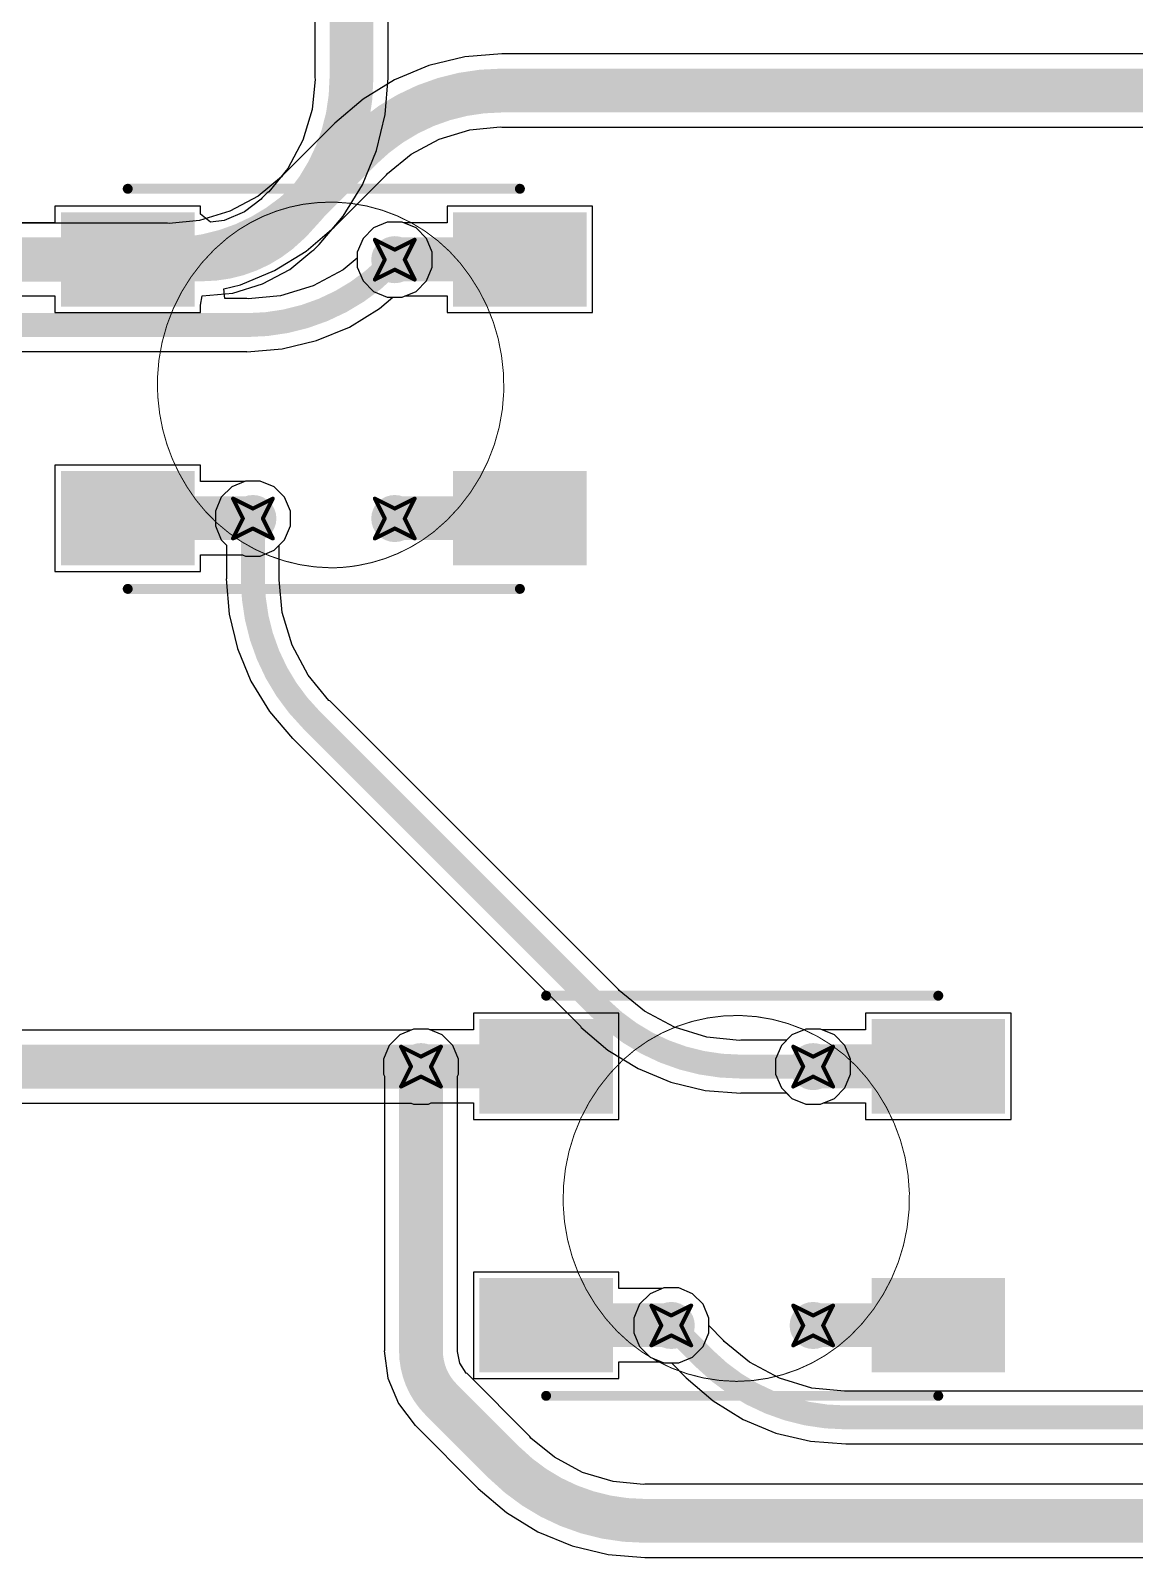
# Model space of a CAD drawing. Header units: inches. Extents: x -11 to 1110, y -7 to 455.
# Drawn here: x 456.23 to 470.31, y 216.5 to 235.97 of the extents above; entities that cross this region are included whole.
import ezdxf

# ---------------------------------------------------------------- set-up
doc = ezdxf.new("R2010")
doc.units = ezdxf.units.IN
for name, color, linetype in [('Bottom Layer', 5, 'Continuous'), ('Drill Drawing', 1, 'Continuous'), ('Mechanical 7', 56, 'Continuous'), ('Top Layer', 1, 'Continuous'), ('Top Overlay', 2, 'Continuous'), ('Top Paste', 8, 'Continuous'), ('Top Solder', 216, 'Continuous'), ('Via Holes', 16, 'Continuous')]:
    doc.layers.add(name, color=color, linetype=linetype)

msp = doc.modelspace()

# ---------------------------------------------------------------- hatches: boundary and pattern name
at = {"layer": 'Bottom Layer'}
h = msp.add_hatch(color=5, dxfattribs=at)
edge = h.paths.add_edge_path()
edge.add_arc((460.876, 233.047), 0.3, 0, 360)
h = msp.add_hatch(color=5, dxfattribs=at)
edge = h.paths.add_edge_path()
edge.add_arc((459.067, 229.747), 0.3, 0, 360)
h = msp.add_hatch(color=5, dxfattribs=at)
edge = h.paths.add_edge_path()
edge.add_arc((460.876, 229.747), 0.3, 0, 360)
h = msp.add_hatch(color=5, dxfattribs=at)
edge = h.paths.add_edge_path()
edge.add_arc((461.21, 222.76), 0.3, 0, 360)
h = msp.add_hatch(color=5, dxfattribs=at)
edge = h.paths.add_edge_path()
edge.add_arc((466.21, 222.76), 0.3, 0, 360)
h = msp.add_hatch(color=5, dxfattribs=at)
edge = h.paths.add_edge_path()
edge.add_arc((464.401, 219.46), 0.3, 0, 360)
h = msp.add_hatch(color=5, dxfattribs=at)
edge = h.paths.add_edge_path()
edge.add_arc((466.21, 219.46), 0.3, 0, 360)
at = {"layer": 'Top Layer'}
for points in [[(456.722, 233.551), (458.222, 233.551), (458.222, 232.551), (456.722, 232.551)], [(463.222, 232.551), (461.722, 232.551), (461.722, 233.551), (463.222, 233.551)], [(456.722, 230.251), (458.222, 230.251), (458.222, 229.251), (456.722, 229.251)], [(461.722, 230.251), (463.222, 230.251), (463.222, 229.251), (461.722, 229.251)], [(462.056, 223.264), (463.556, 223.264), (463.556, 222.264), (462.056, 222.264)], [(468.556, 222.264), (467.056, 222.264), (467.056, 223.264), (468.556, 223.264)], [(462.056, 219.964), (463.556, 219.964), (463.556, 218.964), (462.056, 218.964)], [(467.056, 219.964), (468.556, 219.964), (468.556, 218.964), (467.056, 218.964)]]:
    msp.add_hatch(color=1, dxfattribs=at).paths.add_polyline_path(points)
h = msp.add_hatch(color=1, dxfattribs=at)
edge = h.paths.add_edge_path()
edge.add_arc((460.876, 233.047), 0.3, 0, 360)
h = msp.add_hatch(color=1, dxfattribs=at)
edge = h.paths.add_edge_path()
edge.add_arc((459.067, 229.747), 0.3, 0, 360)
h = msp.add_hatch(color=1, dxfattribs=at)
edge = h.paths.add_edge_path()
edge.add_arc((460.876, 229.747), 0.3, 0, 360)
h = msp.add_hatch(color=1, dxfattribs=at)
edge = h.paths.add_edge_path()
edge.add_arc((461.21, 222.76), 0.3, 0, 360)
h = msp.add_hatch(color=1, dxfattribs=at)
edge = h.paths.add_edge_path()
edge.add_arc((466.21, 222.76), 0.3, 0, 360)
h = msp.add_hatch(color=1, dxfattribs=at)
edge = h.paths.add_edge_path()
edge.add_arc((464.401, 219.46), 0.3, 0, 360)
h = msp.add_hatch(color=1, dxfattribs=at)
edge = h.paths.add_edge_path()
edge.add_arc((466.21, 219.46), 0.3, 0, 360)
at = {"layer": 'Top Paste'}
for points in [[(456.722, 233.551), (458.222, 233.551), (458.222, 232.551), (456.722, 232.551)], [(463.222, 232.551), (461.722, 232.551), (461.722, 233.551), (463.222, 233.551)], [(456.722, 230.251), (458.222, 230.251), (458.222, 229.251), (456.722, 229.251)], [(461.722, 230.251), (463.222, 230.251), (463.222, 229.251), (461.722, 229.251)], [(462.056, 223.264), (463.556, 223.264), (463.556, 222.264), (462.056, 222.264)], [(468.556, 222.264), (467.056, 222.264), (467.056, 223.264), (468.556, 223.264)], [(462.056, 219.964), (463.556, 219.964), (463.556, 218.964), (462.056, 218.964)], [(467.056, 219.964), (468.556, 219.964), (468.556, 218.964), (467.056, 218.964)]]:
    msp.add_hatch(color=8, dxfattribs=at).paths.add_polyline_path(points)
at = {"layer": 'Top Solder'}
for points in [[(456.62, 233.652), (458.323, 233.652), (458.323, 232.449), (456.62, 232.449)], [(463.323, 232.449), (461.62, 232.449), (461.62, 233.652), (463.323, 233.652)], [(456.62, 230.352), (458.323, 230.352), (458.323, 229.149), (456.62, 229.149)], [(461.62, 230.352), (463.323, 230.352), (463.323, 229.149), (461.62, 229.149)], [(461.954, 223.365), (463.657, 223.365), (463.657, 222.162), (461.954, 222.162)], [(468.657, 222.162), (466.954, 222.162), (466.954, 223.365), (468.657, 223.365)], [(461.954, 220.065), (463.657, 220.065), (463.657, 218.862), (461.954, 218.862)], [(466.954, 220.065), (468.657, 220.065), (468.657, 218.862), (466.954, 218.862)]]:
    msp.add_hatch(color=216, dxfattribs=at).paths.add_polyline_path(points)
at = {"layer": 'Via Holes'}
h = msp.add_hatch(color=7, dxfattribs=at)
edge = h.paths.add_edge_path()
edge.add_arc((460.876, 233.047), 0.15, 0, 360)
h = msp.add_hatch(color=7, dxfattribs=at)
edge = h.paths.add_edge_path()
edge.add_arc((459.067, 229.747), 0.15, 0, 360)
h = msp.add_hatch(color=7, dxfattribs=at)
edge = h.paths.add_edge_path()
edge.add_arc((460.876, 229.747), 0.15, 0, 360)
h = msp.add_hatch(color=7, dxfattribs=at)
edge = h.paths.add_edge_path()
edge.add_arc((461.21, 222.76), 0.15, 0, 360)
h = msp.add_hatch(color=7, dxfattribs=at)
edge = h.paths.add_edge_path()
edge.add_arc((466.21, 222.76), 0.15, 0, 360)
h = msp.add_hatch(color=7, dxfattribs=at)
edge = h.paths.add_edge_path()
edge.add_arc((464.401, 219.46), 0.15, 0, 360)
h = msp.add_hatch(color=7, dxfattribs=at)
edge = h.paths.add_edge_path()
edge.add_arc((466.21, 219.46), 0.15, 0, 360)

# ---------------------------------------------------------------- linework, layer by layer
at = {"layer": 'Bottom Layer'}
for p, q in [((461.768, 235.632), (461.31, 235.522)), ((462.239, 235.669), (461.768, 235.632)), ((473.282, 235.669), (462.239, 235.669)), ((462.239, 235.669), (462.239, 235.669)), ((460.874, 235.341), (460.471, 235.095)), ((461.31, 235.522), (460.874, 235.341)), ((460.471, 235.095), (460.113, 234.789)), ((460.113, 234.788), (459.445, 234.121)), ((460.113, 234.789), (460.113, 234.788)), ((460.113, 234.788), (460.113, 234.788)), ((461.083, 234.392), (461.443, 234.584)), ((461.443, 234.584), (461.833, 234.703)), ((461.833, 234.703), (462.218, 234.741)), ((462.218, 234.741), (462.239, 234.737)), ((462.239, 234.737), (473.282, 234.737)), ((460.784, 234.147), (461.083, 234.392)), ((459.433, 234.103), (459.135, 233.858)), ((459.445, 234.121), (459.433, 234.103)), ((460.105, 233.462), (460.772, 234.129)), ((460.772, 234.129), (460.784, 234.147)), ((459.135, 233.858), (458.775, 233.665)), ((458.775, 233.665), (458.385, 233.547)), ((457.979, 233.513), (455.999, 233.513)), ((458, 233.509), (457.979, 233.513)), ((458.385, 233.547), (458, 233.509)), ((459.746, 233.155), (460.105, 233.461)), ((460.105, 233.461), (460.105, 233.462)), ((460.605, 233.452), (460.471, 233.318)), ((460.781, 233.525), (460.605, 233.452)), ((460.971, 233.525), (460.781, 233.525)), ((461.147, 233.452), (460.971, 233.525)), ((461.281, 233.318), (461.147, 233.452)), ((460.471, 233.318), (460.398, 233.142)), ((461.354, 233.142), (461.281, 233.318)), ((459.344, 232.908), (459.746, 233.155)), ((460.398, 233.067), (460.217, 232.918)), ((460.398, 233.142), (460.398, 233.067)), ((461.354, 232.952), (461.354, 233.142)), ((458.908, 232.728), (459.344, 232.908)), ((460.217, 232.918), (459.835, 232.714)), ((461.281, 232.777), (461.354, 232.952)), ((458.696, 232.677), (458.908, 232.728)), ((458.711, 232.55), (458.696, 232.677)), ((459.835, 232.714), (459.421, 232.588)), ((460.971, 232.569), (461.147, 232.642)), ((461.147, 232.642), (461.281, 232.777)), ((458.99, 232.55), (458.711, 232.55)), ((459.005, 232.547), (458.99, 232.55)), ((459.421, 232.588), (459.005, 232.547)), ((460.297, 232.188), (460.682, 232.424)), ((460.682, 232.424), (460.852, 232.569)), ((460.852, 232.569), (460.971, 232.569)), ((459.88, 232.015), (460.297, 232.188)), ((449.073, 231.877), (458.99, 231.877)), ((458.99, 231.874), (459.44, 231.91)), ((458.99, 231.877), (458.99, 231.874)), ((459.44, 231.91), (459.88, 232.015)), ((458.797, 230.152), (458.662, 230.018)), ((458.972, 230.225), (458.797, 230.152)), ((459.162, 230.225), (458.972, 230.225)), ((459.338, 230.152), (459.162, 230.225)), ((459.472, 230.018), (459.338, 230.152)), ((458.662, 230.018), (458.589, 229.842)), ((459.545, 229.842), (459.472, 230.018)), ((458.589, 229.842), (458.589, 229.652)), ((459.545, 229.652), (459.545, 229.842)), ((458.589, 229.652), (458.662, 229.477)), ((459.472, 229.477), (459.545, 229.652)), ((458.662, 229.477), (458.731, 229.408)), ((458.731, 229.408), (458.731, 228.979)), ((459.404, 229.408), (459.472, 229.477)), ((459.404, 228.979), (459.404, 229.408)), ((458.731, 228.979), (458.728, 228.979)), ((458.728, 228.979), (458.764, 228.528)), ((459.401, 228.964), (459.404, 228.979)), ((459.442, 228.548), (459.401, 228.964)), ((458.764, 228.528), (458.869, 228.089)), ((459.568, 228.134), (459.442, 228.548)), ((458.869, 228.089), (459.042, 227.672)), ((459.772, 227.752), (459.568, 228.134)), ((460.037, 227.429), (459.772, 227.752)), ((459.042, 227.672), (459.278, 227.286)), ((460.049, 227.421), (460.037, 227.429)), ((463.728, 223.742), (460.049, 227.421)), ((459.278, 227.286), (459.571, 226.943)), ((459.571, 226.943), (459.573, 226.945)), ((459.573, 226.945), (463.252, 223.266)), ((463.736, 223.73), (463.728, 223.742)), ((464.059, 223.465), (463.736, 223.73)), ((464.441, 223.261), (464.059, 223.465)), ((460.939, 223.165), (460.805, 223.031)), ((461.115, 223.238), (460.939, 223.165)), ((461.305, 223.238), (461.115, 223.238)), ((461.481, 223.165), (461.305, 223.238)), ((461.615, 223.031), (461.481, 223.165)), ((463.252, 223.266), (463.25, 223.264)), ((463.25, 223.264), (463.593, 222.971)), ((464.855, 223.135), (464.441, 223.261)), ((465.271, 223.094), (464.855, 223.135)), ((465.286, 223.097), (465.271, 223.094)), ((465.871, 223.097), (465.286, 223.097)), ((465.939, 223.165), (465.871, 223.097)), ((466.115, 223.238), (465.939, 223.165)), ((466.305, 223.238), (466.115, 223.238)), ((466.481, 223.165), (466.305, 223.238)), ((466.615, 223.031), (466.481, 223.165)), ((460.805, 223.031), (460.732, 222.855)), ((461.688, 222.855), (461.615, 223.031)), ((463.593, 222.971), (463.979, 222.735)), ((466.688, 222.855), (466.615, 223.031)), ((460.732, 222.855), (460.732, 222.665)), ((461.688, 222.665), (461.688, 222.855)), ((463.979, 222.735), (464.396, 222.562)), ((466.688, 222.665), (466.688, 222.855)), ((460.732, 222.665), (460.744, 222.637)), ((460.744, 222.637), (460.744, 219.137)), ((461.676, 222.637), (461.688, 222.665)), ((461.676, 219.137), (461.676, 222.637)), ((464.396, 222.562), (464.835, 222.457)), ((466.615, 222.49), (466.688, 222.665)), ((464.835, 222.457), (465.286, 222.421)), ((465.286, 222.421), (465.286, 222.424)), ((465.286, 222.424), (465.871, 222.424)), ((465.871, 222.424), (465.939, 222.355)), ((465.939, 222.355), (466.115, 222.282)), ((466.305, 222.282), (466.481, 222.355)), ((466.481, 222.355), (466.615, 222.49)), ((466.115, 222.282), (466.305, 222.282)), ((464.131, 219.865), (463.996, 219.731)), ((464.306, 219.938), (464.131, 219.865)), ((464.496, 219.938), (464.306, 219.938)), ((464.672, 219.865), (464.496, 219.938)), ((464.806, 219.731), (464.672, 219.865)), ((463.996, 219.731), (463.923, 219.555)), ((464.879, 219.555), (464.806, 219.731)), ((463.923, 219.555), (463.923, 219.365)), ((464.879, 219.459), (464.879, 219.555)), ((465.068, 219.27), (464.879, 219.459)), ((463.923, 219.365), (463.996, 219.19)), ((463.996, 219.19), (464.131, 219.055)), ((465.076, 219.257), (465.068, 219.27)), ((465.399, 218.992), (465.076, 219.257)), ((460.744, 219.137), (460.741, 219.137)), ((460.741, 219.137), (460.787, 218.789)), ((461.674, 219.127), (461.676, 219.137)), ((461.704, 218.978), (461.674, 219.127)), ((464.131, 219.055), (464.306, 218.982)), ((465.781, 218.788), (465.399, 218.992)), ((461.788, 218.852), (461.704, 218.978)), ((461.797, 218.846), (461.788, 218.852)), ((462.6, 218.043), (461.797, 218.846)), ((464.306, 218.982), (464.403, 218.982)), ((464.403, 218.982), (464.592, 218.793)), ((464.592, 218.793), (464.59, 218.792)), ((460.787, 218.789), (460.922, 218.464)), ((464.59, 218.792), (464.934, 218.498)), ((466.195, 218.662), (465.781, 218.788)), ((466.611, 218.621), (466.195, 218.662)), ((466.626, 218.624), (466.611, 218.621)), ((474.812, 218.624), (466.626, 218.624)), ((460.922, 218.464), (461.136, 218.185)), ((464.934, 218.498), (465.319, 218.262)), ((465.319, 218.262), (465.736, 218.089)), ((461.136, 218.185), (461.138, 218.187)), ((461.138, 218.187), (461.941, 217.383)), ((462.612, 218.025), (462.6, 218.043)), ((462.911, 217.779), (462.612, 218.025)), ((465.736, 218.089), (466.176, 217.984)), ((466.176, 217.984), (466.626, 217.949)), ((466.626, 217.949), (466.626, 217.951)), ((466.626, 217.951), (474.812, 217.951)), ((463.27, 217.587), (462.911, 217.779)), ((463.661, 217.469), (463.27, 217.587)), ((464.045, 217.431), (463.661, 217.469)), ((464.066, 217.435), (464.045, 217.431)), ((472.06, 217.435), (464.066, 217.435)), ((461.941, 217.383), (461.941, 217.383)), ((461.941, 217.383), (462.299, 217.077)), ((462.299, 217.077), (462.702, 216.83)), ((462.702, 216.83), (463.137, 216.65)), ((463.137, 216.65), (463.596, 216.54)), ((463.596, 216.54), (464.066, 216.503)), ((464.066, 216.503), (464.066, 216.503)), ((464.066, 216.503), (471.717, 216.503))]:
    msp.add_line(p, q, dxfattribs=at)
for points in [[(460.443, 234.459, 0.559, 0.559, -0.198912), (462.239, 235.203, 0.559, 0.559, 0)], [(462.239, 235.203, 0.559, 0.559, 0), (473.405, 235.203, 0.559, 0.559, 0)], [(459.775, 233.791, 0.559, 0.559, 0), (460.443, 234.459, 0.559, 0.559, 0)], [(459.775, 233.791, 0.559, 0.559, -0.198912), (457.979, 233.047, 0.559, 0.559, 0)], [(455.876, 233.047, 0.559, 0.559, 0), (457.979, 233.047, 0.559, 0.559, 0)], [(460.786, 232.957, 0.305, 0.305, 0), (460.876, 233.047, 0.305, 0.305, 0)], [(460.786, 232.957, 0.305, 0.305, -0.198912), (458.99, 232.213, 0.305, 0.305, 0)], [(449.073, 232.213, 0.305, 0.305, 0), (458.99, 232.213, 0.305, 0.305, 0)], [(459.067, 228.979, 0.305, 0.305, 0), (459.067, 229.747, 0.305, 0.305, 0)], [(459.811, 227.183, 0.305, 0.305, -0.198912), (459.067, 228.979, 0.305, 0.305, 0)], [(459.811, 227.183, 0.305, 0.305, 0), (463.49, 223.504, 0.305, 0.305, 0)], [(465.286, 222.76, 0.305, 0.305, -0.198912), (463.49, 223.504, 0.305, 0.305, 0)], [(461.21, 219.137, 0.559, 0.559, 0), (461.21, 222.76, 0.559, 0.559, 0)], [(465.286, 222.76, 0.305, 0.305, 0), (466.21, 222.76, 0.305, 0.305, 0)], [(464.401, 219.46, 0.305, 0.305, 0), (464.83, 219.032, 0.305, 0.305, 0)], [(461.467, 218.516, 0.559, 0.559, -0.198912), (461.21, 219.137, 0.559, 0.559, 0)], [(466.626, 218.288, 0.305, 0.305, -0.198912), (464.83, 219.032, 0.305, 0.305, 0)], [(461.467, 218.516, 0.559, 0.559, 0), (462.27, 217.713, 0.559, 0.559, 0)], [(466.626, 218.288, 0.305, 0.305, 0), (474.812, 218.288, 0.305, 0.305, 0)], [(464.066, 216.969, 0.559, 0.559, -0.198912), (462.27, 217.713, 0.559, 0.559, 0)], [(464.066, 216.969, 0.559, 0.559, 0), (472.183, 216.969, 0.559, 0.559, 0)]]:
    msp.add_lwpolyline(points, format="xyseb", dxfattribs=at)
for points in [[(462.099, 235.203, 0.279, 0.279, 1), (462.378, 235.203, 0.279, 0.279, 1)], [(462.099, 235.203, 0.279, 0.279, 1), (462.378, 235.203, 0.279, 0.279, 1)], [(460.303, 234.459, 0.279, 0.279, 1), (460.582, 234.459, 0.279, 0.279, 1)], [(460.303, 234.459, 0.279, 0.279, 1), (460.582, 234.459, 0.279, 0.279, 1)], [(459.635, 233.791, 0.279, 0.279, 1), (459.915, 233.791, 0.279, 0.279, 1)], [(459.635, 233.791, 0.279, 0.279, 1), (459.915, 233.791, 0.279, 0.279, 1)], [(457.839, 233.047, 0.279, 0.279, 1), (458.119, 233.047, 0.279, 0.279, 1)], [(457.839, 233.047, 0.279, 0.279, 1), (458.119, 233.047, 0.279, 0.279, 1)], [(460.8, 233.047, 0.152, 0.152, 1), (460.952, 233.047, 0.152, 0.152, 1)], [(460.71, 232.957, 0.152, 0.152, 1), (460.862, 232.957, 0.152, 0.152, 1)], [(460.71, 232.957, 0.152, 0.152, 1), (460.862, 232.957, 0.152, 0.152, 1)], [(458.914, 232.213, 0.152, 0.152, 1), (459.066, 232.213, 0.152, 0.152, 1)], [(458.914, 232.213, 0.152, 0.152, 1), (459.066, 232.213, 0.152, 0.152, 1)], [(458.991, 229.747, 0.152, 0.152, 1), (459.143, 229.747, 0.152, 0.152, 1)], [(458.991, 228.979, 0.152, 0.152, 1), (459.143, 228.979, 0.152, 0.152, 1)], [(458.991, 228.979, 0.152, 0.152, 1), (459.143, 228.979, 0.152, 0.152, 1)], [(459.735, 227.183, 0.152, 0.152, 1), (459.887, 227.183, 0.152, 0.152, 1)], [(459.735, 227.183, 0.152, 0.152, 1), (459.887, 227.183, 0.152, 0.152, 1)], [(463.413, 223.504, 0.152, 0.152, 1), (463.566, 223.504, 0.152, 0.152, 1)], [(463.413, 223.504, 0.152, 0.152, 1), (463.566, 223.504, 0.152, 0.152, 1)], [(461.07, 222.76, 0.279, 0.279, 1), (461.35, 222.76, 0.279, 0.279, 1)], [(465.209, 222.76, 0.152, 0.152, 1), (465.362, 222.76, 0.152, 0.152, 1)], [(465.209, 222.76, 0.152, 0.152, 1), (465.362, 222.76, 0.152, 0.152, 1)], [(466.134, 222.76, 0.152, 0.152, 1), (466.286, 222.76, 0.152, 0.152, 1)], [(464.325, 219.46, 0.152, 0.152, 1), (464.477, 219.46, 0.152, 0.152, 1)], [(461.07, 219.137, 0.279, 0.279, 1), (461.35, 219.137, 0.279, 0.279, 1)], [(461.07, 219.137, 0.279, 0.279, 1), (461.35, 219.137, 0.279, 0.279, 1)], [(464.754, 219.032, 0.152, 0.152, 1), (464.906, 219.032, 0.152, 0.152, 1)], [(464.754, 219.032, 0.152, 0.152, 1), (464.906, 219.032, 0.152, 0.152, 1)], [(461.327, 218.516, 0.279, 0.279, 1), (461.607, 218.516, 0.279, 0.279, 1)], [(461.327, 218.516, 0.279, 0.279, 1), (461.607, 218.516, 0.279, 0.279, 1)], [(466.55, 218.288, 0.152, 0.152, 1), (466.702, 218.288, 0.152, 0.152, 1)], [(466.55, 218.288, 0.152, 0.152, 1), (466.702, 218.288, 0.152, 0.152, 1)], [(462.131, 217.713, 0.279, 0.279, 1), (462.41, 217.713, 0.279, 0.279, 1)], [(462.131, 217.713, 0.279, 0.279, 1), (462.41, 217.713, 0.279, 0.279, 1)], [(463.927, 216.969, 0.279, 0.279, 1), (464.206, 216.969, 0.279, 0.279, 1)], [(463.927, 216.969, 0.279, 0.279, 1), (464.206, 216.969, 0.279, 0.279, 1)]]:
    msp.add_lwpolyline(points, format="xyseb", close=True, dxfattribs=at)
at = {"layer": 'Drill Drawing'}
for points in [[(460.622, 233.301, 0.0508, 0.0508, 0), (460.876, 233.174, 0.0508, 0.0508, 0)], [(460.622, 233.301, 0.0508, 0.0508, 0), (460.749, 233.047, 0.0508, 0.0508, 0)], [(460.876, 233.174, 0.0508, 0.0508, 0), (461.13, 233.301, 0.0508, 0.0508, 0)], [(461.003, 233.047, 0.0508, 0.0508, 0), (461.13, 233.301, 0.0508, 0.0508, 0)], [(460.622, 232.793, 0.0508, 0.0508, 0), (460.749, 233.047, 0.0508, 0.0508, 0)], [(461.003, 233.047, 0.0508, 0.0508, 0), (461.13, 232.793, 0.0508, 0.0508, 0)], [(460.622, 232.793, 0.0508, 0.0508, 0), (460.876, 232.92, 0.0508, 0.0508, 0)], [(460.876, 232.92, 0.0508, 0.0508, 0), (461.13, 232.793, 0.0508, 0.0508, 0)], [(458.813, 230.001, 0.0508, 0.0508, 0), (459.067, 229.874, 0.0508, 0.0508, 0)], [(458.813, 230.001, 0.0508, 0.0508, 0), (458.94, 229.747, 0.0508, 0.0508, 0)], [(459.067, 229.874, 0.0508, 0.0508, 0), (459.321, 230.001, 0.0508, 0.0508, 0)], [(459.194, 229.747, 0.0508, 0.0508, 0), (459.321, 230.001, 0.0508, 0.0508, 0)], [(460.622, 230.001, 0.0508, 0.0508, 0), (460.876, 229.874, 0.0508, 0.0508, 0)], [(460.622, 230.001, 0.0508, 0.0508, 0), (460.749, 229.747, 0.0508, 0.0508, 0)], [(460.876, 229.874, 0.0508, 0.0508, 0), (461.13, 230.001, 0.0508, 0.0508, 0)], [(461.003, 229.747, 0.0508, 0.0508, 0), (461.13, 230.001, 0.0508, 0.0508, 0)], [(458.813, 229.493, 0.0508, 0.0508, 0), (458.94, 229.747, 0.0508, 0.0508, 0)], [(459.194, 229.747, 0.0508, 0.0508, 0), (459.321, 229.493, 0.0508, 0.0508, 0)], [(460.622, 229.493, 0.0508, 0.0508, 0), (460.749, 229.747, 0.0508, 0.0508, 0)], [(461.003, 229.747, 0.0508, 0.0508, 0), (461.13, 229.493, 0.0508, 0.0508, 0)], [(458.813, 229.493, 0.0508, 0.0508, 0), (459.067, 229.62, 0.0508, 0.0508, 0)], [(459.067, 229.62, 0.0508, 0.0508, 0), (459.321, 229.493, 0.0508, 0.0508, 0)], [(460.622, 229.493, 0.0508, 0.0508, 0), (460.876, 229.62, 0.0508, 0.0508, 0)], [(460.876, 229.62, 0.0508, 0.0508, 0), (461.13, 229.493, 0.0508, 0.0508, 0)], [(460.956, 223.014, 0.0508, 0.0508, 0), (461.21, 222.887, 0.0508, 0.0508, 0)], [(460.956, 223.014, 0.0508, 0.0508, 0), (461.083, 222.76, 0.0508, 0.0508, 0)], [(461.21, 222.887, 0.0508, 0.0508, 0), (461.464, 223.014, 0.0508, 0.0508, 0)], [(461.337, 222.76, 0.0508, 0.0508, 0), (461.464, 223.014, 0.0508, 0.0508, 0)], [(465.956, 223.014, 0.0508, 0.0508, 0), (466.21, 222.887, 0.0508, 0.0508, 0)], [(465.956, 223.014, 0.0508, 0.0508, 0), (466.083, 222.76, 0.0508, 0.0508, 0)], [(466.21, 222.887, 0.0508, 0.0508, 0), (466.464, 223.014, 0.0508, 0.0508, 0)], [(466.337, 222.76, 0.0508, 0.0508, 0), (466.464, 223.014, 0.0508, 0.0508, 0)], [(460.956, 222.506, 0.0508, 0.0508, 0), (461.083, 222.76, 0.0508, 0.0508, 0)], [(461.337, 222.76, 0.0508, 0.0508, 0), (461.464, 222.506, 0.0508, 0.0508, 0)], [(465.956, 222.506, 0.0508, 0.0508, 0), (466.083, 222.76, 0.0508, 0.0508, 0)], [(466.337, 222.76, 0.0508, 0.0508, 0), (466.464, 222.506, 0.0508, 0.0508, 0)], [(460.956, 222.506, 0.0508, 0.0508, 0), (461.21, 222.633, 0.0508, 0.0508, 0)], [(461.21, 222.633, 0.0508, 0.0508, 0), (461.464, 222.506, 0.0508, 0.0508, 0)], [(465.956, 222.506, 0.0508, 0.0508, 0), (466.21, 222.633, 0.0508, 0.0508, 0)], [(466.21, 222.633, 0.0508, 0.0508, 0), (466.464, 222.506, 0.0508, 0.0508, 0)], [(464.147, 219.714, 0.0508, 0.0508, 0), (464.401, 219.587, 0.0508, 0.0508, 0)], [(464.147, 219.714, 0.0508, 0.0508, 0), (464.274, 219.46, 0.0508, 0.0508, 0)], [(464.401, 219.587, 0.0508, 0.0508, 0), (464.655, 219.714, 0.0508, 0.0508, 0)], [(464.528, 219.46, 0.0508, 0.0508, 0), (464.655, 219.714, 0.0508, 0.0508, 0)], [(465.956, 219.714, 0.0508, 0.0508, 0), (466.21, 219.587, 0.0508, 0.0508, 0)], [(465.956, 219.714, 0.0508, 0.0508, 0), (466.083, 219.46, 0.0508, 0.0508, 0)], [(466.21, 219.587, 0.0508, 0.0508, 0), (466.464, 219.714, 0.0508, 0.0508, 0)], [(466.337, 219.46, 0.0508, 0.0508, 0), (466.464, 219.714, 0.0508, 0.0508, 0)], [(464.147, 219.206, 0.0508, 0.0508, 0), (464.274, 219.46, 0.0508, 0.0508, 0)], [(464.528, 219.46, 0.0508, 0.0508, 0), (464.655, 219.206, 0.0508, 0.0508, 0)], [(465.956, 219.206, 0.0508, 0.0508, 0), (466.083, 219.46, 0.0508, 0.0508, 0)], [(466.337, 219.46, 0.0508, 0.0508, 0), (466.464, 219.206, 0.0508, 0.0508, 0)], [(464.147, 219.206, 0.0508, 0.0508, 0), (464.401, 219.333, 0.0508, 0.0508, 0)], [(464.401, 219.333, 0.0508, 0.0508, 0), (464.655, 219.206, 0.0508, 0.0508, 0)], [(465.956, 219.206, 0.0508, 0.0508, 0), (466.21, 219.333, 0.0508, 0.0508, 0)], [(466.21, 219.333, 0.0508, 0.0508, 0), (466.464, 219.206, 0.0508, 0.0508, 0)]]:
    msp.add_lwpolyline(points, format="xyseb", dxfattribs=at)
for points in [[(460.609, 233.301, 0.0254, 0.0254, 1), (460.635, 233.301, 0.0254, 0.0254, 1)], [(460.609, 233.301, 0.0254, 0.0254, 1), (460.635, 233.301, 0.0254, 0.0254, 1)], [(460.863, 233.174, 0.0254, 0.0254, 1), (460.889, 233.174, 0.0254, 0.0254, 1)], [(460.863, 233.174, 0.0254, 0.0254, 1), (460.889, 233.174, 0.0254, 0.0254, 1)], [(461.117, 233.301, 0.0254, 0.0254, 1), (461.143, 233.301, 0.0254, 0.0254, 1)], [(461.117, 233.301, 0.0254, 0.0254, 1), (461.143, 233.301, 0.0254, 0.0254, 1)], [(460.736, 233.047, 0.0254, 0.0254, 1), (460.762, 233.047, 0.0254, 0.0254, 1)], [(460.736, 233.047, 0.0254, 0.0254, 1), (460.762, 233.047, 0.0254, 0.0254, 1)], [(460.99, 233.047, 0.0254, 0.0254, 1), (461.016, 233.047, 0.0254, 0.0254, 1)], [(460.99, 233.047, 0.0254, 0.0254, 1), (461.016, 233.047, 0.0254, 0.0254, 1)], [(460.609, 232.793, 0.0254, 0.0254, 1), (460.635, 232.793, 0.0254, 0.0254, 1)], [(460.609, 232.793, 0.0254, 0.0254, 1), (460.635, 232.793, 0.0254, 0.0254, 1)], [(460.863, 232.92, 0.0254, 0.0254, 1), (460.889, 232.92, 0.0254, 0.0254, 1)], [(460.863, 232.92, 0.0254, 0.0254, 1), (460.889, 232.92, 0.0254, 0.0254, 1)], [(461.117, 232.793, 0.0254, 0.0254, 1), (461.143, 232.793, 0.0254, 0.0254, 1)], [(461.117, 232.793, 0.0254, 0.0254, 1), (461.143, 232.793, 0.0254, 0.0254, 1)], [(458.801, 230.001, 0.0254, 0.0254, 1), (458.826, 230.001, 0.0254, 0.0254, 1)], [(458.801, 230.001, 0.0254, 0.0254, 1), (458.826, 230.001, 0.0254, 0.0254, 1)], [(459.055, 229.874, 0.0254, 0.0254, 1), (459.08, 229.874, 0.0254, 0.0254, 1)], [(459.055, 229.874, 0.0254, 0.0254, 1), (459.08, 229.874, 0.0254, 0.0254, 1)], [(459.309, 230.001, 0.0254, 0.0254, 1), (459.334, 230.001, 0.0254, 0.0254, 1)], [(459.309, 230.001, 0.0254, 0.0254, 1), (459.334, 230.001, 0.0254, 0.0254, 1)], [(460.609, 230.001, 0.0254, 0.0254, 1), (460.635, 230.001, 0.0254, 0.0254, 1)], [(460.609, 230.001, 0.0254, 0.0254, 1), (460.635, 230.001, 0.0254, 0.0254, 1)], [(460.863, 229.874, 0.0254, 0.0254, 1), (460.889, 229.874, 0.0254, 0.0254, 1)], [(460.863, 229.874, 0.0254, 0.0254, 1), (460.889, 229.874, 0.0254, 0.0254, 1)], [(461.117, 230.001, 0.0254, 0.0254, 1), (461.143, 230.001, 0.0254, 0.0254, 1)], [(461.117, 230.001, 0.0254, 0.0254, 1), (461.143, 230.001, 0.0254, 0.0254, 1)], [(458.928, 229.747, 0.0254, 0.0254, 1), (458.953, 229.747, 0.0254, 0.0254, 1)], [(458.928, 229.747, 0.0254, 0.0254, 1), (458.953, 229.747, 0.0254, 0.0254, 1)], [(459.182, 229.747, 0.0254, 0.0254, 1), (459.207, 229.747, 0.0254, 0.0254, 1)], [(459.182, 229.747, 0.0254, 0.0254, 1), (459.207, 229.747, 0.0254, 0.0254, 1)], [(460.736, 229.747, 0.0254, 0.0254, 1), (460.762, 229.747, 0.0254, 0.0254, 1)], [(460.736, 229.747, 0.0254, 0.0254, 1), (460.762, 229.747, 0.0254, 0.0254, 1)], [(460.99, 229.747, 0.0254, 0.0254, 1), (461.016, 229.747, 0.0254, 0.0254, 1)], [(460.99, 229.747, 0.0254, 0.0254, 1), (461.016, 229.747, 0.0254, 0.0254, 1)], [(458.801, 229.493, 0.0254, 0.0254, 1), (458.826, 229.493, 0.0254, 0.0254, 1)], [(458.801, 229.493, 0.0254, 0.0254, 1), (458.826, 229.493, 0.0254, 0.0254, 1)], [(459.055, 229.62, 0.0254, 0.0254, 1), (459.08, 229.62, 0.0254, 0.0254, 1)], [(459.055, 229.62, 0.0254, 0.0254, 1), (459.08, 229.62, 0.0254, 0.0254, 1)], [(459.309, 229.493, 0.0254, 0.0254, 1), (459.334, 229.493, 0.0254, 0.0254, 1)], [(459.309, 229.493, 0.0254, 0.0254, 1), (459.334, 229.493, 0.0254, 0.0254, 1)], [(460.609, 229.493, 0.0254, 0.0254, 1), (460.635, 229.493, 0.0254, 0.0254, 1)], [(460.609, 229.493, 0.0254, 0.0254, 1), (460.635, 229.493, 0.0254, 0.0254, 1)], [(460.863, 229.62, 0.0254, 0.0254, 1), (460.889, 229.62, 0.0254, 0.0254, 1)], [(460.863, 229.62, 0.0254, 0.0254, 1), (460.889, 229.62, 0.0254, 0.0254, 1)], [(461.117, 229.493, 0.0254, 0.0254, 1), (461.143, 229.493, 0.0254, 0.0254, 1)], [(461.117, 229.493, 0.0254, 0.0254, 1), (461.143, 229.493, 0.0254, 0.0254, 1)], [(460.943, 223.014, 0.0254, 0.0254, 1), (460.969, 223.014, 0.0254, 0.0254, 1)], [(460.943, 223.014, 0.0254, 0.0254, 1), (460.969, 223.014, 0.0254, 0.0254, 1)], [(461.197, 222.887, 0.0254, 0.0254, 1), (461.223, 222.887, 0.0254, 0.0254, 1)], [(461.197, 222.887, 0.0254, 0.0254, 1), (461.223, 222.887, 0.0254, 0.0254, 1)], [(461.451, 223.014, 0.0254, 0.0254, 1), (461.477, 223.014, 0.0254, 0.0254, 1)], [(461.451, 223.014, 0.0254, 0.0254, 1), (461.477, 223.014, 0.0254, 0.0254, 1)], [(465.943, 223.014, 0.0254, 0.0254, 1), (465.969, 223.014, 0.0254, 0.0254, 1)], [(465.943, 223.014, 0.0254, 0.0254, 1), (465.969, 223.014, 0.0254, 0.0254, 1)], [(466.197, 222.887, 0.0254, 0.0254, 1), (466.223, 222.887, 0.0254, 0.0254, 1)], [(466.197, 222.887, 0.0254, 0.0254, 1), (466.223, 222.887, 0.0254, 0.0254, 1)], [(466.451, 223.014, 0.0254, 0.0254, 1), (466.477, 223.014, 0.0254, 0.0254, 1)], [(466.451, 223.014, 0.0254, 0.0254, 1), (466.477, 223.014, 0.0254, 0.0254, 1)], [(461.07, 222.76, 0.0254, 0.0254, 1), (461.096, 222.76, 0.0254, 0.0254, 1)], [(461.07, 222.76, 0.0254, 0.0254, 1), (461.096, 222.76, 0.0254, 0.0254, 1)], [(461.324, 222.76, 0.0254, 0.0254, 1), (461.35, 222.76, 0.0254, 0.0254, 1)], [(461.324, 222.76, 0.0254, 0.0254, 1), (461.35, 222.76, 0.0254, 0.0254, 1)], [(466.07, 222.76, 0.0254, 0.0254, 1), (466.096, 222.76, 0.0254, 0.0254, 1)], [(466.07, 222.76, 0.0254, 0.0254, 1), (466.096, 222.76, 0.0254, 0.0254, 1)], [(466.324, 222.76, 0.0254, 0.0254, 1), (466.35, 222.76, 0.0254, 0.0254, 1)], [(466.324, 222.76, 0.0254, 0.0254, 1), (466.35, 222.76, 0.0254, 0.0254, 1)], [(460.943, 222.506, 0.0254, 0.0254, 1), (460.969, 222.506, 0.0254, 0.0254, 1)], [(460.943, 222.506, 0.0254, 0.0254, 1), (460.969, 222.506, 0.0254, 0.0254, 1)], [(461.197, 222.633, 0.0254, 0.0254, 1), (461.223, 222.633, 0.0254, 0.0254, 1)], [(461.197, 222.633, 0.0254, 0.0254, 1), (461.223, 222.633, 0.0254, 0.0254, 1)], [(461.451, 222.506, 0.0254, 0.0254, 1), (461.477, 222.506, 0.0254, 0.0254, 1)], [(461.451, 222.506, 0.0254, 0.0254, 1), (461.477, 222.506, 0.0254, 0.0254, 1)], [(465.943, 222.506, 0.0254, 0.0254, 1), (465.969, 222.506, 0.0254, 0.0254, 1)], [(465.943, 222.506, 0.0254, 0.0254, 1), (465.969, 222.506, 0.0254, 0.0254, 1)], [(466.197, 222.633, 0.0254, 0.0254, 1), (466.223, 222.633, 0.0254, 0.0254, 1)], [(466.197, 222.633, 0.0254, 0.0254, 1), (466.223, 222.633, 0.0254, 0.0254, 1)], [(466.451, 222.506, 0.0254, 0.0254, 1), (466.477, 222.506, 0.0254, 0.0254, 1)], [(466.451, 222.506, 0.0254, 0.0254, 1), (466.477, 222.506, 0.0254, 0.0254, 1)], [(464.135, 219.714, 0.0254, 0.0254, 1), (464.16, 219.714, 0.0254, 0.0254, 1)], [(464.135, 219.714, 0.0254, 0.0254, 1), (464.16, 219.714, 0.0254, 0.0254, 1)], [(464.389, 219.587, 0.0254, 0.0254, 1), (464.414, 219.587, 0.0254, 0.0254, 1)], [(464.389, 219.587, 0.0254, 0.0254, 1), (464.414, 219.587, 0.0254, 0.0254, 1)], [(464.643, 219.714, 0.0254, 0.0254, 1), (464.668, 219.714, 0.0254, 0.0254, 1)], [(464.643, 219.714, 0.0254, 0.0254, 1), (464.668, 219.714, 0.0254, 0.0254, 1)], [(465.943, 219.714, 0.0254, 0.0254, 1), (465.969, 219.714, 0.0254, 0.0254, 1)], [(465.943, 219.714, 0.0254, 0.0254, 1), (465.969, 219.714, 0.0254, 0.0254, 1)], [(466.197, 219.587, 0.0254, 0.0254, 1), (466.223, 219.587, 0.0254, 0.0254, 1)], [(466.197, 219.587, 0.0254, 0.0254, 1), (466.223, 219.587, 0.0254, 0.0254, 1)], [(466.451, 219.714, 0.0254, 0.0254, 1), (466.477, 219.714, 0.0254, 0.0254, 1)], [(466.451, 219.714, 0.0254, 0.0254, 1), (466.477, 219.714, 0.0254, 0.0254, 1)], [(464.262, 219.46, 0.0254, 0.0254, 1), (464.287, 219.46, 0.0254, 0.0254, 1)], [(464.262, 219.46, 0.0254, 0.0254, 1), (464.287, 219.46, 0.0254, 0.0254, 1)], [(464.516, 219.46, 0.0254, 0.0254, 1), (464.541, 219.46, 0.0254, 0.0254, 1)], [(464.516, 219.46, 0.0254, 0.0254, 1), (464.541, 219.46, 0.0254, 0.0254, 1)], [(466.07, 219.46, 0.0254, 0.0254, 1), (466.096, 219.46, 0.0254, 0.0254, 1)], [(466.07, 219.46, 0.0254, 0.0254, 1), (466.096, 219.46, 0.0254, 0.0254, 1)], [(466.324, 219.46, 0.0254, 0.0254, 1), (466.35, 219.46, 0.0254, 0.0254, 1)], [(466.324, 219.46, 0.0254, 0.0254, 1), (466.35, 219.46, 0.0254, 0.0254, 1)], [(464.135, 219.206, 0.0254, 0.0254, 1), (464.16, 219.206, 0.0254, 0.0254, 1)], [(464.135, 219.206, 0.0254, 0.0254, 1), (464.16, 219.206, 0.0254, 0.0254, 1)], [(464.389, 219.333, 0.0254, 0.0254, 1), (464.414, 219.333, 0.0254, 0.0254, 1)], [(464.389, 219.333, 0.0254, 0.0254, 1), (464.414, 219.333, 0.0254, 0.0254, 1)], [(464.643, 219.206, 0.0254, 0.0254, 1), (464.668, 219.206, 0.0254, 0.0254, 1)], [(464.643, 219.206, 0.0254, 0.0254, 1), (464.668, 219.206, 0.0254, 0.0254, 1)], [(465.943, 219.206, 0.0254, 0.0254, 1), (465.969, 219.206, 0.0254, 0.0254, 1)], [(465.943, 219.206, 0.0254, 0.0254, 1), (465.969, 219.206, 0.0254, 0.0254, 1)], [(466.197, 219.333, 0.0254, 0.0254, 1), (466.223, 219.333, 0.0254, 0.0254, 1)], [(466.197, 219.333, 0.0254, 0.0254, 1), (466.223, 219.333, 0.0254, 0.0254, 1)], [(466.451, 219.206, 0.0254, 0.0254, 1), (466.477, 219.206, 0.0254, 0.0254, 1)], [(466.451, 219.206, 0.0254, 0.0254, 1), (466.477, 219.206, 0.0254, 0.0254, 1)]]:
    msp.add_lwpolyline(points, format="xyseb", close=True, dxfattribs=at)
at = {"layer": 'Mechanical 7'}
for points in [[(459.708, 233.753, 0.0127, 0.0127, -0.291914), (461.833, 232.84, 0.0127, 0.0127, 0)], [(458.746, 233.327, 0.0127, 0.0127, -0.125162), (459.708, 233.753, 0.0127, 0.0127, 0)], [(457.879, 231.082, 0.0127, 0.0127, -0.269621), (458.746, 233.327, 0.0127, 0.0127, 0)], [(461.833, 232.84, 0.0127, 0.0127, -0.115986), (462.237, 231.823, 0.0127, 0.0127, 0)], [(462.237, 231.823, 0.0127, 0.0127, -0.26955), (461.372, 229.576, 0.0127, 0.0127, 0)], [(458.226, 230.152, 0.0127, 0.0127, -0.104388), (457.879, 231.082, 0.0127, 0.0127, 0)], [(460.056, 229.119, 0.0127, 0.0127, -0.256668), (458.226, 230.152, 0.0127, 0.0127, 0)], [(461.372, 229.576, 0.0127, 0.0127, -0.12546), (460.41, 229.149, 0.0127, 0.0127, 0)], [(460.127, 229.12, 0.0127, 0.0127, -0.008027), (460.056, 229.119, 0.0127, 0.0127, 0)], [(460.41, 229.149, 0.0127, 0.0127, -0.035395), (460.127, 229.12, 0.0127, 0.0127, 0)], [(463.777, 222.837, 0.0127, 0.0127, -0.436718), (466.893, 222.616, 0.0127, 0.0127, 0)], [(463.567, 219.546, 0.0127, 0.0127, -0.392206), (463.777, 222.837, 0.0127, 0.0127, 0)], [(466.893, 222.616, 0.0127, 0.0127, -0.392465), (466.681, 219.325, 0.0127, 0.0127, 0)], [(465.232, 218.747, 0.0127, 0.0127, -0.224306), (463.567, 219.546, 0.0127, 0.0127, 0)], [(466.681, 219.325, 0.0127, 0.0127, -0.190008), (465.232, 218.747, 0.0127, 0.0127, 0)]]:
    msp.add_lwpolyline(points, format="xyseb", dxfattribs=at)
for points in [[(459.705, 233.753, 0.00635, 0.00635, 1), (459.711, 233.753, 0.00635, 0.00635, 1)], [(459.705, 233.753, 0.00635, 0.00635, 1), (459.711, 233.753, 0.00635, 0.00635, 1)], [(458.743, 233.327, 0.00635, 0.00635, 1), (458.749, 233.327, 0.00635, 0.00635, 1)], [(458.743, 233.327, 0.00635, 0.00635, 1), (458.749, 233.327, 0.00635, 0.00635, 1)], [(461.83, 232.84, 0.00635, 0.00635, 1), (461.836, 232.84, 0.00635, 0.00635, 1)], [(461.83, 232.84, 0.00635, 0.00635, 1), (461.836, 232.84, 0.00635, 0.00635, 1)], [(462.233, 231.823, 0.00635, 0.00635, 1), (462.24, 231.823, 0.00635, 0.00635, 1)], [(462.233, 231.823, 0.00635, 0.00635, 1), (462.24, 231.823, 0.00635, 0.00635, 1)], [(457.876, 231.082, 0.00635, 0.00635, 1), (457.883, 231.082, 0.00635, 0.00635, 1)], [(457.876, 231.082, 0.00635, 0.00635, 1), (457.883, 231.082, 0.00635, 0.00635, 1)], [(458.222, 230.152, 0.00635, 0.00635, 1), (458.229, 230.152, 0.00635, 0.00635, 1)], [(458.222, 230.152, 0.00635, 0.00635, 1), (458.229, 230.152, 0.00635, 0.00635, 1)], [(461.369, 229.576, 0.00635, 0.00635, 1), (461.375, 229.576, 0.00635, 0.00635, 1)], [(461.369, 229.576, 0.00635, 0.00635, 1), (461.375, 229.576, 0.00635, 0.00635, 1)], [(460.053, 229.119, 0.00635, 0.00635, 1), (460.06, 229.119, 0.00635, 0.00635, 1)], [(460.053, 229.119, 0.00635, 0.00635, 1), (460.06, 229.119, 0.00635, 0.00635, 1)], [(460.123, 229.12, 0.00635, 0.00635, 1), (460.13, 229.12, 0.00635, 0.00635, 1)], [(460.123, 229.12, 0.00635, 0.00635, 1), (460.13, 229.12, 0.00635, 0.00635, 1)], [(460.407, 229.149, 0.00635, 0.00635, 1), (460.413, 229.149, 0.00635, 0.00635, 1)], [(460.407, 229.149, 0.00635, 0.00635, 1), (460.413, 229.149, 0.00635, 0.00635, 1)], [(463.773, 222.837, 0.00635, 0.00635, 1), (463.78, 222.837, 0.00635, 0.00635, 1)], [(463.773, 222.837, 0.00635, 0.00635, 1), (463.78, 222.837, 0.00635, 0.00635, 1)], [(466.89, 222.616, 0.00635, 0.00635, 1), (466.897, 222.616, 0.00635, 0.00635, 1)], [(466.89, 222.616, 0.00635, 0.00635, 1), (466.897, 222.616, 0.00635, 0.00635, 1)], [(463.564, 219.546, 0.00635, 0.00635, 1), (463.57, 219.546, 0.00635, 0.00635, 1)], [(463.564, 219.546, 0.00635, 0.00635, 1), (463.57, 219.546, 0.00635, 0.00635, 1)], [(466.678, 219.325, 0.00635, 0.00635, 1), (466.685, 219.325, 0.00635, 0.00635, 1)], [(466.678, 219.325, 0.00635, 0.00635, 1), (466.685, 219.325, 0.00635, 0.00635, 1)], [(465.229, 218.747, 0.00635, 0.00635, 1), (465.235, 218.747, 0.00635, 0.00635, 1)], [(465.229, 218.747, 0.00635, 0.00635, 1), (465.235, 218.747, 0.00635, 0.00635, 1)]]:
    msp.add_lwpolyline(points, format="xyseb", close=True, dxfattribs=at)
at = {"layer": 'Top Layer'}
for p, q in [((459.858, 243.416), (459.858, 235.367)), ((460.79, 235.367), (460.79, 243.416)), ((459.862, 235.346), (459.824, 234.961)), ((459.858, 235.367), (459.862, 235.346)), ((460.754, 234.897), (460.791, 235.367)), ((460.791, 235.367), (460.79, 235.367)), ((459.824, 234.961), (459.706, 234.571)), ((460.644, 234.438), (460.754, 234.897)), ((459.706, 234.571), (459.514, 234.211)), ((460.463, 234.002), (460.644, 234.438)), ((459.514, 234.211), (459.269, 233.913)), ((460.216, 233.6), (460.463, 234.002)), ((459.172, 233.818), (458.962, 233.656)), ((459.182, 233.832), (459.172, 233.818)), ((459.251, 233.901), (459.182, 233.832)), ((459.269, 233.913), (459.251, 233.901)), ((458.399, 233.728), (456.544, 233.728)), ((456.544, 233.728), (456.544, 233.517)), ((458.399, 233.627), (458.399, 233.728)), ((458.526, 233.525), (458.399, 233.627)), ((458.962, 233.656), (458.701, 233.548)), ((459.91, 233.241), (460.216, 233.6)), ((463.399, 233.728), (461.544, 233.728)), ((461.544, 233.728), (461.544, 233.517)), ((463.399, 232.373), (463.399, 233.728)), ((456.544, 233.517), (455.991, 233.517)), ((458.701, 233.548), (458.526, 233.525)), ((460.605, 233.452), (460.471, 233.318)), ((460.781, 233.525), (460.605, 233.452)), ((460.971, 233.525), (460.781, 233.525)), ((460.991, 233.517), (460.971, 233.525)), ((461.544, 233.517), (460.991, 233.517)), ((459.842, 233.172), (459.91, 233.241)), ((459.91, 233.241), (459.91, 233.241)), ((459.91, 233.241), (459.91, 233.241)), ((460.471, 233.318), (460.398, 233.142)), ((459.537, 232.922), (459.819, 233.154)), ((459.819, 233.154), (459.842, 233.172)), ((459.842, 233.172), (459.842, 233.172)), ((460.398, 233.142), (460.398, 232.952)), ((459.19, 232.737), (459.537, 232.922)), ((460.398, 232.952), (460.471, 232.777)), ((458.421, 232.584), (458.813, 232.622)), ((458.813, 232.622), (459.19, 232.737)), ((460.471, 232.777), (460.605, 232.642)), ((460.605, 232.642), (460.781, 232.569)), ((456.007, 232.584), (456.544, 232.584)), ((456.544, 232.584), (456.544, 232.373)), ((458.399, 232.466), (458.421, 232.584)), ((458.399, 232.373), (458.399, 232.466)), ((460.781, 232.569), (460.971, 232.569)), ((460.971, 232.569), (461.007, 232.584)), ((461.007, 232.584), (461.544, 232.584)), ((461.544, 232.584), (461.544, 232.373)), ((456.544, 232.373), (458.399, 232.373)), ((461.544, 232.373), (463.399, 232.373)), ((458.399, 230.428), (456.544, 230.428)), ((456.544, 230.428), (456.544, 229.073)), ((458.399, 230.217), (458.399, 230.428)), ((458.952, 230.217), (458.399, 230.217)), ((458.972, 230.225), (458.952, 230.217)), ((459.162, 230.225), (458.972, 230.225)), ((459.338, 230.152), (459.162, 230.225)), ((459.472, 230.018), (459.338, 230.152)), ((459.545, 229.842), (459.472, 230.018)), ((459.545, 229.652), (459.545, 229.842)), ((459.472, 229.477), (459.545, 229.652)), ((459.162, 229.269), (459.338, 229.342)), ((459.338, 229.342), (459.472, 229.477)), ((458.399, 229.073), (458.399, 229.284)), ((458.399, 229.284), (458.936, 229.284)), ((458.936, 229.284), (458.972, 229.269)), ((458.972, 229.269), (459.162, 229.269)), ((456.544, 229.073), (458.399, 229.073)), ((463.733, 223.441), (461.878, 223.441)), ((461.878, 223.441), (461.878, 223.23)), ((463.733, 222.086), (463.733, 223.441)), ((468.733, 223.441), (466.878, 223.441)), ((466.878, 223.441), (466.878, 223.23)), ((468.733, 222.086), (468.733, 223.441)), ((461.087, 223.226), (455.201, 223.226)), ((461.115, 223.238), (461.087, 223.226)), ((461.305, 223.238), (461.115, 223.238)), ((461.325, 223.23), (461.305, 223.238)), ((461.878, 223.23), (461.325, 223.23)), ((465.939, 223.165), (465.805, 223.031)), ((466.115, 223.238), (465.939, 223.165)), ((466.305, 223.238), (466.115, 223.238)), ((466.325, 223.23), (466.305, 223.238)), ((466.878, 223.23), (466.325, 223.23)), ((465.805, 223.031), (465.732, 222.855)), ((465.732, 222.855), (465.732, 222.665)), ((465.732, 222.665), (465.805, 222.49)), ((461.305, 222.282), (461.341, 222.297)), ((461.341, 222.297), (461.878, 222.297)), ((461.878, 222.297), (461.878, 222.086)), ((465.805, 222.49), (465.939, 222.355)), ((465.939, 222.355), (466.115, 222.282)), ((466.305, 222.282), (466.341, 222.297)), ((466.341, 222.297), (466.878, 222.297)), ((466.878, 222.297), (466.878, 222.086)), ((455.201, 222.294), (461.087, 222.294)), ((461.087, 222.294), (461.115, 222.282)), ((461.115, 222.282), (461.305, 222.282)), ((466.115, 222.282), (466.305, 222.282)), ((461.878, 222.086), (463.733, 222.086)), ((466.878, 222.086), (468.733, 222.086)), ((463.733, 220.141), (461.878, 220.141)), ((461.878, 220.141), (461.878, 218.786)), ((463.733, 219.93), (463.733, 220.141)), ((464.286, 219.93), (463.733, 219.93)), ((464.306, 219.938), (464.286, 219.93)), ((464.496, 219.938), (464.306, 219.938)), ((464.672, 219.865), (464.496, 219.938)), ((464.806, 219.731), (464.672, 219.865)), ((464.879, 219.555), (464.806, 219.731)), ((464.879, 219.365), (464.879, 219.555)), ((464.672, 219.055), (464.806, 219.19)), ((464.806, 219.19), (464.879, 219.365)), ((463.733, 218.786), (463.733, 218.997)), ((463.733, 218.997), (464.27, 218.997)), ((464.27, 218.997), (464.306, 218.982)), ((464.496, 218.982), (464.672, 219.055)), ((464.306, 218.982), (464.496, 218.982)), ((461.878, 218.786), (463.733, 218.786))]:
    msp.add_line(p, q, dxfattribs=at)
for points in [[(460.324, 235.367, 0.559, 0.559, 0), (460.324, 243.416, 0.559, 0.559, 0)], [(460.324, 235.367, 0.559, 0.559, -0.198912), (459.58, 233.571, 0.559, 0.559, 0)], [(459.511, 233.502, 0.559, 0.559, -0.198912), (458.421, 233.051, 0.559, 0.559, 0)], [(459.511, 233.502, 0.559, 0.559, 0), (459.58, 233.571, 0.559, 0.559, 0)], [(455.876, 233.051, 0.559, 0.559, 0), (457.472, 233.051, 0.559, 0.559, 0)], [(457.472, 233.051, 0.559, 0.559, 0), (458.421, 233.051, 0.559, 0.559, 0)], [(460.876, 233.051, 0.559, 0.559, 0), (462.472, 233.051, 0.559, 0.559, 0)], [(457.472, 229.751, 0.559, 0.559, 0), (459.067, 229.751, 0.559, 0.559, 0)], [(460.876, 229.751, 0.559, 0.559, 0), (462.472, 229.751, 0.559, 0.559, 0)], [(455.201, 222.76, 0.559, 0.559, 0), (461.21, 222.76, 0.559, 0.559, 0)], [(461.21, 222.764, 0.559, 0.559, 0), (462.806, 222.764, 0.559, 0.559, 0)], [(466.21, 222.764, 0.559, 0.559, 0), (467.806, 222.764, 0.559, 0.559, 0)], [(462.806, 219.464, 0.559, 0.559, 0), (464.401, 219.464, 0.559, 0.559, 0)], [(466.21, 219.464, 0.559, 0.559, 0), (467.806, 219.464, 0.559, 0.559, 0)]]:
    msp.add_lwpolyline(points, format="xyseb", dxfattribs=at)
for points in [[(460.185, 235.367, 0.279, 0.279, 1), (460.464, 235.367, 0.279, 0.279, 1)], [(460.185, 235.367, 0.279, 0.279, 1), (460.464, 235.367, 0.279, 0.279, 1)], [(459.372, 233.502, 0.279, 0.279, 1), (459.651, 233.502, 0.279, 0.279, 1)], [(459.372, 233.502, 0.279, 0.279, 1), (459.651, 233.502, 0.279, 0.279, 1)], [(459.441, 233.571, 0.279, 0.279, 1), (459.72, 233.571, 0.279, 0.279, 1)], [(459.441, 233.571, 0.279, 0.279, 1), (459.72, 233.571, 0.279, 0.279, 1)], [(457.332, 233.051, 0.279, 0.279, 1), (457.611, 233.051, 0.279, 0.279, 1)], [(457.332, 233.051, 0.279, 0.279, 1), (457.611, 233.051, 0.279, 0.279, 1)], [(458.281, 233.051, 0.279, 0.279, 1), (458.561, 233.051, 0.279, 0.279, 1)], [(458.281, 233.051, 0.279, 0.279, 1), (458.561, 233.051, 0.279, 0.279, 1)], [(460.736, 233.051, 0.279, 0.279, 1), (461.016, 233.051, 0.279, 0.279, 1)], [(462.332, 233.051, 0.279, 0.279, 1), (462.611, 233.051, 0.279, 0.279, 1)], [(457.332, 229.751, 0.279, 0.279, 1), (457.611, 229.751, 0.279, 0.279, 1)], [(458.928, 229.751, 0.279, 0.279, 1), (459.207, 229.751, 0.279, 0.279, 1)], [(460.736, 229.751, 0.279, 0.279, 1), (461.016, 229.751, 0.279, 0.279, 1)], [(462.332, 229.751, 0.279, 0.279, 1), (462.611, 229.751, 0.279, 0.279, 1)], [(461.07, 222.764, 0.279, 0.279, 1), (461.35, 222.764, 0.279, 0.279, 1)], [(461.07, 222.76, 0.279, 0.279, 1), (461.35, 222.76, 0.279, 0.279, 1)], [(462.666, 222.764, 0.279, 0.279, 1), (462.945, 222.764, 0.279, 0.279, 1)], [(466.07, 222.764, 0.279, 0.279, 1), (466.35, 222.764, 0.279, 0.279, 1)], [(467.666, 222.764, 0.279, 0.279, 1), (467.945, 222.764, 0.279, 0.279, 1)], [(462.666, 219.464, 0.279, 0.279, 1), (462.945, 219.464, 0.279, 0.279, 1)], [(464.262, 219.464, 0.279, 0.279, 1), (464.541, 219.464, 0.279, 0.279, 1)], [(466.07, 219.464, 0.279, 0.279, 1), (466.35, 219.464, 0.279, 0.279, 1)], [(467.666, 219.464, 0.279, 0.279, 1), (467.945, 219.464, 0.279, 0.279, 1)]]:
    msp.add_lwpolyline(points, format="xyseb", close=True, dxfattribs=at)
at = {"layer": 'Top Overlay'}
for points in [[(457.472, 233.951, 0.127, 0.127, 0), (462.472, 233.951, 0.127, 0.127, 0)], [(456.416, 233.204, 0.254, 0.254, 0), (456.543, 233.077, 0.254, 0.254, 0)], [(456.416, 232.95, 0.254, 0.254, 0), (456.416, 233.204, 0.254, 0.254, 0)], [(456.416, 232.95, 0.254, 0.254, 0), (456.543, 233.077, 0.254, 0.254, 0)], [(457.472, 228.85, 0.127, 0.127, 0), (462.472, 228.85, 0.127, 0.127, 0)], [(462.806, 223.664, 0.127, 0.127, 0), (467.806, 223.664, 0.127, 0.127, 0)], [(461.75, 222.917, 0.254, 0.254, 0), (461.877, 222.79, 0.254, 0.254, 0)], [(461.75, 222.663, 0.254, 0.254, 0), (461.75, 222.917, 0.254, 0.254, 0)], [(461.75, 222.663, 0.254, 0.254, 0), (461.877, 222.79, 0.254, 0.254, 0)], [(462.806, 218.563, 0.127, 0.127, 0), (467.806, 218.563, 0.127, 0.127, 0)]]:
    msp.add_lwpolyline(points, format="xyseb", dxfattribs=at)
for points in [[(457.44, 233.951, 0.0635, 0.0635, 1), (457.503, 233.951, 0.0635, 0.0635, 1)], [(462.44, 233.951, 0.0635, 0.0635, 1), (462.503, 233.951, 0.0635, 0.0635, 1)], [(456.352, 233.204, 0.127, 0.127, 1), (456.479, 233.204, 0.127, 0.127, 1)], [(456.352, 233.204, 0.127, 0.127, 1), (456.479, 233.204, 0.127, 0.127, 1)], [(456.479, 233.077, 0.127, 0.127, 1), (456.606, 233.077, 0.127, 0.127, 1)], [(456.479, 233.077, 0.127, 0.127, 1), (456.606, 233.077, 0.127, 0.127, 1)], [(456.352, 232.95, 0.127, 0.127, 1), (456.479, 232.95, 0.127, 0.127, 1)], [(456.352, 232.95, 0.127, 0.127, 1), (456.479, 232.95, 0.127, 0.127, 1)], [(457.44, 228.85, 0.0635, 0.0635, 1), (457.503, 228.85, 0.0635, 0.0635, 1)], [(462.44, 228.85, 0.0635, 0.0635, 1), (462.503, 228.85, 0.0635, 0.0635, 1)], [(462.774, 223.664, 0.0635, 0.0635, 1), (462.837, 223.664, 0.0635, 0.0635, 1)], [(467.774, 223.664, 0.0635, 0.0635, 1), (467.837, 223.664, 0.0635, 0.0635, 1)], [(461.686, 222.917, 0.127, 0.127, 1), (461.813, 222.917, 0.127, 0.127, 1)], [(461.686, 222.917, 0.127, 0.127, 1), (461.813, 222.917, 0.127, 0.127, 1)], [(461.813, 222.79, 0.127, 0.127, 1), (461.94, 222.79, 0.127, 0.127, 1)], [(461.813, 222.79, 0.127, 0.127, 1), (461.94, 222.79, 0.127, 0.127, 1)], [(461.686, 222.663, 0.127, 0.127, 1), (461.813, 222.663, 0.127, 0.127, 1)], [(461.686, 222.663, 0.127, 0.127, 1), (461.813, 222.663, 0.127, 0.127, 1)], [(462.774, 218.563, 0.0635, 0.0635, 1), (462.837, 218.563, 0.0635, 0.0635, 1)], [(467.774, 218.563, 0.0635, 0.0635, 1), (467.837, 218.563, 0.0635, 0.0635, 1)]]:
    msp.add_lwpolyline(points, format="xyseb", close=True, dxfattribs=at)

doc.saveas('drawing.dxf')
